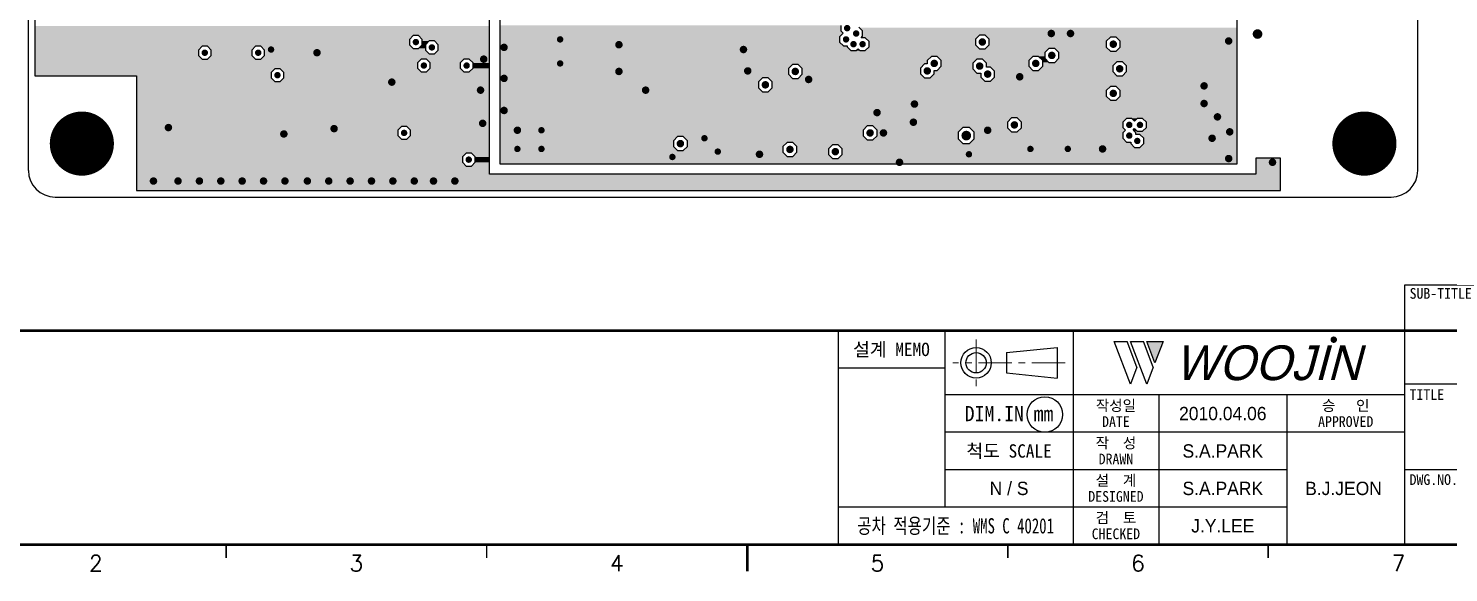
# Model space of a CAD drawing. Extents: x 295 to 953, y 10 to 290.
# Drawn here: x 552.5 to 818.2, y 9.8 to 111.6 of the extents above; entities that cross this region are included whole.
import ezdxf
from ezdxf.enums import TextEntityAlignment as Align

# ---------------------------------------------------------------- set-up
doc = ezdxf.new("R2010")
doc.units = 0
doc.header["$LTSCALE"] = 5
doc.header["$MEASUREMENT"] = 0
doc.linetypes.add('CENTER', pattern=[2, 1.25, -0.25, 0.25, -0.25])
doc.layers.get('0').update_dxf_attribs({"linetype": 'CONTINUOUS', "lineweight": 25})
for name, color, linetype in [('17_GND_GBR', 3, 'CONTINUOUS'), ('SHEET', 3, 'CONTINUOUS'), ('문자', 4, 'CONTINUOUS'), ('테두리', 3, 'CONTINUOUS')]:
    doc.layers.add(name, color=color, linetype=linetype)
doc.layers.add('2', color=2, linetype='CENTER', lineweight=13)
doc.layers.add('6', color=6, linetype='CONTINUOUS', lineweight=13)
doc.styles.add('MARK', font='ARLRDBD.TTF')
doc.styles.get("Standard").update_dxf_attribs({"font": 'simplex.shx'})
doc.styles.add('굴림', font='')
doc.styles.add('굴림체', font='')
doc.styles.get('굴림').set_extended_font_data('Gulim')
doc.styles.get('굴림체').set_extended_font_data('GulimChe')

# ---------------------------------------------------------------- blocks, each defined once
blk = doc.blocks.new('B')
at = {"layer": '문자'}
blk.add_hatch(color=256, dxfattribs=at).paths.add_polyline_path([(13.79, 10), (15.31, 6), (16.84, 10)])
at = {"color": 4, "const_width": 0.6}
blk.add_lwpolyline([(48.46, 10.32, 1), (49.06, 10.32, 1)], format="xyb", close=True, dxfattribs=at)
at = {"layer": '문자'}
for p, q in [((10.73, 2), (7.68, 10)), ((7.68, 10), (10.09, 10)), ((11.94, 5.16), (10.09, 10)), ((10.73, 10), (13.15, 10)), ((13.79, 2), (10.73, 10)), ((14.99, 5.16), (13.15, 10)), ((13.79, 10), (16.84, 10)), ((15.31, 6), (13.79, 10)), ((16.84, 10), (15.31, 6)), ((11.94, 5.16), (10.73, 2)), ((14.99, 5.16), (13.79, 2))]:
    blk.add_line(p, q, dxfattribs=at)
at = {"layer": '문자', "style": 'MARK', "oblique": 15}
blk.add_text('WOOJIN', height=6.5, dxfattribs=at).set_placement((36.4, 6), align=Align.MIDDLE_CENTER)
blk = doc.blocks.new('C')
at = {"layer": '2'}
for p, q in [((252.83, 53.35), (252.83, 44.65)), ((269.53, 49), (248.48, 49))]:
    blk.add_line(p, q, dxfattribs=at)
at = {"layer": 'SHEET'}
for p, q in [((227, 55), (227, 15)), ((247, 55), (247, 22)), ((271, 55), (271, 15)), ((271, 55), (271, 15)), ((333, 55), (333, 15)), ((247, 48), (227, 48)), ((333, 43), (247, 43)), ((287, 43), (287, 15)), ((311, 43), (311, 15)), ((405, 45), (333, 45)), ((333, 36), (247, 36)), ((311, 29), (247, 29)), ((405, 29), (333, 29)), ((311, 22), (227, 22))]:
    blk.add_line(p, q, dxfattribs=at)
at = {"layer": 'SHEET', "color": 4}
for p, q in [((258.53, 50.9), (268.03, 51.85)), ((258.53, 50.9), (258.53, 47.1)), ((268.03, 51.85), (268.03, 46.15)), ((258.53, 47.1), (268.03, 46.15))]:
    blk.add_line(p, q, dxfattribs=at)
at = {"layer": 'SHEET'}
blk.add_lwpolyline([(333, 55), (380.19, 55), (380.19, 63.49), (333, 63.49)], close=True, dxfattribs=at)
at = {"layer": 'SHEET', "color": 4}
for radius in [2.85, 1.9]:
    blk.add_circle((252.83, 49), radius, dxfattribs=at)
at = {"layer": 'SHEET'}
blk.add_circle((265.7, 39.32), 3.32, dxfattribs=at)
at = {"layer": '테두리'}
for points, const_width in [([(15, 285), (15, 15), (405, 15), (405, 285), (15, 285)], 0.5), ([(15, 55), (405, 55)], 0.5), ([(112.5, 12.5), (112.5, 15)], 0.3), ([(161.25, 12.5), (161.25, 15)], 0.3), ([(210, 10), (210, 15)], 0.5), ([(258.75, 12.5), (258.75, 15)], 0.3), ([(307.5, 12.5), (307.5, 15)], 0.3)]:
    blk.add_lwpolyline(points, dxfattribs=dict(at, const_width=const_width))
blk.add_blockref('B', (271, 43))
at = {"layer": '문자', "style": '굴림체'}
for s, height, p in [('SUB-TITLE', 2, (339.77, 61.98)), ('설계 MEMO', 2.5, (237, 51.5)), ('DIM.IN mm', 2.85, (259, 39.5)), ('작성일', 2, (279, 41)), ('승   인', 2, (322, 41)), ('DATE', 2, (279, 38)), ('APPROVED', 2, (322, 38)), ('작  성', 2, (279, 34)), ('척도 SCALE', 2.5, (259, 32.5)), ('DRAWN', 2, (279, 31)), ('설  계', 2, (279, 27)), ('DESIGNED', 2, (279, 24)), ('검  토', 2, (279, 20)), ('CHECKED', 2, (279, 17))]:
    blk.add_text(s, height=height, dxfattribs=at).set_placement(p, align=Align.MIDDLE_CENTER)
for s, p in [('TITLE', (333.95, 42.05)), ('DWG.NO.', (333.95, 26.15))]:
    blk.add_text(s, height=2, dxfattribs=at).set_placement(p)
at = {"layer": '문자', "style": '굴림체', "width": 0.75}
blk.add_text('공차 적용기준 : WMS C 40201', height=2.85, dxfattribs=at).set_placement((249, 18.5), align=Align.MIDDLE_CENTER)
at = {"layer": '문자'}
for s, p in [('2', (88.12, 11.5)), ('3', (136.88, 11.5)), ('4', (185.62, 11.5)), ('5', (234.38, 11.5)), ('6', (283.12, 11.5)), ('7', (331.88, 11.5))]:
    blk.add_text(s, height=3, dxfattribs=at).set_placement(p, align=Align.MIDDLE)

msp = doc.modelspace()

# ---------------------------------------------------------------- linework, layer by layer
for points, const_width in [([(705.38, 111.6, 1), (705.98, 111.6, 1)], 0.6), ([(624.68, 109, 1), (625.28, 109, 1)], 0.6), ([(651.68, 109.5, 1), (652.28, 109.5, 1)], 0.6), ([(662.63, 108.5, 1), (663.33, 108.5, 1)], 0.7), ([(705.18, 109.5, 1), (705.78, 109.5, 1)], 0.6), ([(706.58, 108.6, 1), (707.18, 108.6, 1)], 0.6), ([(707.08, 110.6, 1), (707.68, 110.6, 1)], 0.6), ([(708.28, 108.6, 1), (708.88, 108.6, 1)], 0.6), ([(730.63, 109, 1), (731.33, 109, 1)], 0.7), ([(743.53, 110.6, 1), (744.23, 110.6, 1)], 0.7), ([(747.13, 110.6, 1), (747.83, 110.6, 1)], 0.7), ([(755.13, 108.6, 1), (755.83, 108.6, 1)], 0.7), ([(776.73, 109.2, 1), (777.43, 109.2, 1)], 0.7), ([(782.03, 110.5, 1), (782.93, 110.5, 1)], 0.9), ([(585.18, 107, 1), (585.78, 107, 1)], 0.6), ([(595.18, 107, 1), (595.78, 107, 1)], 0.6), ([(597.58, 107.6, 1), (598.18, 107.6, 1)], 0.6), ([(606.13, 107, 1), (606.83, 107, 1)], 0.7), ([(627.68, 108, 1), (628.28, 108, 1)], 0.6), ([(637.33, 105.8, 1), (638.03, 105.8, 1)], 0.7), ([(641.13, 108, 1), (641.83, 108, 1)], 0.7), ([(685.93, 107.6, 1), (686.63, 107.6, 1)], 0.7), ([(743.63, 106.5, 1), (744.33, 106.5, 1)], 0.7), ([(626.18, 104.6, 1), (626.78, 104.6, 1)], 0.6), ([(634.18, 104.6, 1), (634.78, 104.6, 1)], 0.6), ([(651.68, 105, 1), (652.28, 105, 1)], 0.6), ([(662.63, 103.5, 1), (663.33, 103.5, 1)], 0.7), ([(686.73, 103.6, 1), (687.43, 103.6, 1)], 0.7), ([(695.63, 103.5, 1), (696.33, 103.5, 1)], 0.7), ([(720.33, 103.6, 1), (721.03, 103.6, 1)], 0.7), ([(721.63, 105, 1), (722.33, 105, 1)], 0.7), ([(730.13, 104.5, 1), (730.83, 104.5, 1)], 0.7), ([(731.63, 103, 1), (732.33, 103, 1)], 0.7), ([(740.63, 105, 1), (741.33, 105, 1)], 0.7), ([(756.33, 104, 1), (757.03, 104, 1)], 0.7), ([(598.78, 102.8, 1), (599.38, 102.8, 1)], 0.6), ([(620.13, 101.5, 1), (620.83, 101.5, 1)], 0.7), ([(641.13, 102.2, 1), (641.83, 102.2, 1)], 0.7), ([(690.03, 101, 1), (690.73, 101, 1)], 0.7), ([(698.13, 102, 1), (698.83, 102, 1)], 0.7), ([(737.63, 102.5, 1), (738.33, 102.5, 1)], 0.7), ([(772.13, 100.8, 1), (772.83, 100.8, 1)], 0.7), ([(636.73, 100, 1), (637.43, 100, 1)], 0.7), ([(667.63, 100, 1), (668.33, 100, 1)], 0.7), ([(755.13, 99.4, 1), (755.83, 99.4, 1)], 0.7), ([(559.48, 90, 1), (565.48, 90, 1)], 6), ([(641.13, 96.2, 1), (641.83, 96.2, 1)], 0.7), ([(710.93, 95.8, 1), (711.63, 95.8, 1)], 0.7), ([(717.93, 97.4, 1), (718.63, 97.4, 1)], 0.7), ([(772.13, 97.5, 1), (772.83, 97.5, 1)], 0.7), ([(774.63, 95, 1), (775.33, 95, 1)], 0.7), ([(799.48, 90, 1), (805.48, 90, 1)], 6), ([(578.33, 93, 1), (579.03, 93, 1)], 0.7), ([(609.33, 92.8, 1), (610.03, 92.8, 1)], 0.7), ([(637.13, 93.8, 1), (637.83, 93.8, 1)], 0.7), ([(643.63, 92.5, 1), (644.33, 92.5, 1)], 0.7), ([(648.18, 92.5, 1), (648.78, 92.5, 1)], 0.6), ([(717.73, 94, 1), (718.43, 94, 1)], 0.7), ([(731.63, 92.5, 1), (732.33, 92.5, 1)], 0.7), ([(736.63, 93.5, 1), (737.33, 93.5, 1)], 0.7), ([(758.18, 93.5, 1), (758.78, 93.5, 1)], 0.6), ([(760.18, 93.5, 1), (760.78, 93.5, 1)], 0.6), ([(599.93, 91.8, 1), (600.63, 91.8, 1)], 0.7), ([(622.48, 92, 1), (623.08, 92, 1)], 0.6), ([(674.13, 90, 1), (674.83, 90, 1)], 0.7), ([(678.68, 91, 1), (679.28, 91, 1)], 0.6), ([(709.63, 92, 1), (710.33, 92, 1)], 0.7), ([(712.13, 92, 1), (712.83, 92, 1)], 0.7), ([(727.53, 91.5, 1), (728.43, 91.5, 1)], 0.9), ([(758.18, 91.5, 1), (758.78, 91.5, 1)], 0.6), ([(759.68, 90.5, 1), (760.28, 90.5, 1)], 0.6), ([(773.63, 91, 1), (774.33, 91, 1)], 0.7), ([(776.93, 92.2, 1), (777.63, 92.2, 1)], 0.7), ([(643.68, 89, 1), (644.28, 89, 1)], 0.6), ([(648.18, 89, 1), (648.78, 89, 1)], 0.6), ([(672.68, 87.5, 1), (673.28, 87.5, 1)], 0.6), ([(681.18, 88.5, 1), (681.78, 88.5, 1)], 0.6), ([(688.93, 88, 1), (689.63, 88, 1)], 0.7), ([(694.63, 88.91, 1), (695.33, 88.91, 1)], 0.7), ([(703.13, 88.5, 1), (703.83, 88.5, 1)], 0.7), ([(728.18, 88, 1), (728.78, 88, 1)], 0.6), ([(739.68, 89, 1), (740.28, 89, 1)], 0.6), ([(746.68, 89, 1), (747.28, 89, 1)], 0.6), ([(753.13, 89, 1), (753.83, 89, 1)], 0.7), ([(776.73, 87.2, 1), (777.43, 87.2, 1)], 0.7), ([(634.58, 87, 1), (635.18, 87, 1)], 0.6), ([(715.13, 86.5, 1), (715.83, 86.5, 1)], 0.7), ([(784.93, 86.5, 1), (785.63, 86.5, 1)], 0.7), ([(575.53, 83, 1), (576.23, 83, 1)], 0.7), ([(580.13, 83, 1), (580.83, 83, 1)], 0.7), ([(584.13, 83, 1), (584.83, 83, 1)], 0.7), ([(588.13, 83, 1), (588.83, 83, 1)], 0.7), ([(592.13, 83, 1), (592.83, 83, 1)], 0.7), ([(596.13, 83, 1), (596.83, 83, 1)], 0.7), ([(600.13, 83, 1), (600.83, 83, 1)], 0.7), ([(604.33, 83, 1), (605.03, 83, 1)], 0.7), ([(608.33, 83, 1), (609.03, 83, 1)], 0.7), ([(612.33, 83, 1), (613.03, 83, 1)], 0.7), ([(616.33, 83, 1), (617.03, 83, 1)], 0.7), ([(620.33, 83, 1), (621.03, 83, 1)], 0.7), ([(624.33, 83, 1), (625.03, 83, 1)], 0.7), ([(627.93, 83, 1), (628.63, 83, 1)], 0.7), ([(631.93, 83, 1), (632.63, 83, 1)], 0.7)]:
    msp.add_lwpolyline(points, format="xyb", close=True, dxfattribs=dict(const_width=const_width))
at = {"layer": '17_GND_GBR', "color": 7}
for p, q in [((552.48, 85), (552.48, 255)), ((812.48, 85), (812.48, 255)), ((553.68, 239.8), (553.68, 102.7)), ((778.68, 86.2), (778.68, 137.8)), ((638.78, 84.3), (638.78, 125.7)), ((640.68, 126.8), (640.68, 86.2)), ((704.48, 112.1), (704.48, 111.1)), ((708.58, 111.1), (707.88, 111.8)), ((624.48, 110.2), (623.78, 109.5)), ((623.78, 109.5), (623.78, 108.5)), ((625.48, 110.2), (624.48, 110.2)), ((626.18, 109.5), (625.48, 110.2)), ((626.18, 108.5), (626.18, 109.5)), ((627.48, 109.2), (626.78, 108.5)), ((628.48, 109.2), (627.48, 109.2)), ((629.18, 108.5), (628.48, 109.2)), ((704.93, 110.65), (704.28, 110)), ((704.28, 110), (704.28, 109)), ((704.28, 109), (704.98, 108.3)), ((704.48, 111.1), (704.93, 110.65)), ((708.28, 109.8), (708.58, 110.1)), ((709.08, 109.8), (708.28, 109.8)), ((708.58, 110.1), (708.58, 111.1)), ((709.78, 109.1), (709.08, 109.8)), ((709.78, 108.1), (709.78, 109.1)), ((730.44, 110.3), (729.68, 109.54)), ((729.68, 109.54), (729.68, 108.46)), ((731.52, 110.3), (730.44, 110.3)), ((732.28, 109.54), (731.52, 110.3)), ((732.28, 108.46), (732.28, 109.54)), ((754.94, 109.9), (754.18, 109.14)), ((754.18, 109.14), (754.18, 108.06)), ((756.02, 109.9), (754.94, 109.9)), ((756.78, 109.14), (756.02, 109.9)), ((756.78, 108.06), (756.78, 109.14)), ((584.98, 108.2), (584.28, 107.5)), ((584.28, 107.5), (584.28, 106.5)), ((584.28, 106.5), (584.98, 105.8)), ((585.98, 108.2), (584.98, 108.2)), ((586.68, 107.5), (585.98, 108.2)), ((585.98, 105.8), (586.68, 106.5)), ((586.68, 106.5), (586.68, 107.5)), ((594.98, 108.2), (594.28, 107.5)), ((594.28, 107.5), (594.28, 106.5)), ((594.28, 106.5), (594.98, 105.8)), ((595.98, 108.2), (594.98, 108.2)), ((596.68, 107.5), (595.98, 108.2)), ((595.98, 105.8), (596.68, 106.5)), ((596.68, 106.5), (596.68, 107.5)), ((623.78, 108.5), (624.48, 107.8)), ((624.48, 107.8), (625.48, 107.8)), ((625.48, 107.8), (626.18, 108.5)), ((626.78, 108.5), (626.78, 107.5)), ((626.78, 107.5), (627.48, 106.8)), ((627.48, 106.8), (628.48, 106.8)), ((628.48, 106.8), (629.18, 107.5)), ((629.18, 107.5), (629.18, 108.5)), ((704.98, 108.3), (705.68, 108.3)), ((705.68, 108.3), (705.68, 108.1)), ((705.68, 108.1), (706.38, 107.4)), ((706.38, 107.4), (707.38, 107.4)), ((707.38, 107.4), (707.73, 107.75)), ((707.73, 107.75), (708.08, 107.4)), ((708.08, 107.4), (709.08, 107.4)), ((709.08, 107.4), (709.78, 108.1)), ((729.68, 108.46), (730.44, 107.7)), ((730.44, 107.7), (731.52, 107.7)), ((731.52, 107.7), (732.28, 108.46)), ((743.44, 107.8), (742.68, 107.04)), ((742.68, 107.04), (742.68, 105.96)), ((744.52, 107.8), (743.44, 107.8)), ((745.28, 107.04), (744.52, 107.8)), ((745.28, 105.96), (745.28, 107.04)), ((754.18, 108.06), (754.94, 107.3)), ((754.94, 107.3), (756.02, 107.3)), ((756.02, 107.3), (756.78, 108.06)), ((584.98, 105.8), (585.98, 105.8)), ((594.98, 105.8), (595.98, 105.8)), ((598.58, 104), (597.88, 103.3)), ((599.58, 104), (598.58, 104)), ((600.28, 103.3), (599.58, 104)), ((625.98, 105.8), (625.28, 105.1)), ((625.28, 105.1), (625.28, 104.1)), ((625.28, 104.1), (625.98, 103.4)), ((626.98, 105.8), (625.98, 105.8)), ((627.68, 105.1), (626.98, 105.8)), ((626.98, 103.4), (627.68, 104.1)), ((627.68, 104.1), (627.68, 105.1)), ((633.98, 105.8), (633.28, 105.1)), ((633.28, 105.1), (633.28, 104.1)), ((633.28, 104.1), (633.98, 103.4)), ((634.98, 105.8), (633.98, 105.8)), ((635.68, 105.1), (634.98, 105.8)), ((634.98, 103.4), (635.68, 104.1)), ((635.68, 104.1), (635.68, 105.1)), ((695.44, 104.8), (694.68, 104.04)), ((694.68, 104.04), (694.68, 102.96)), ((696.52, 104.8), (695.44, 104.8)), ((697.28, 104.04), (696.52, 104.8)), ((697.28, 102.96), (697.28, 104.04)), ((720.14, 104.9), (719.38, 104.14)), ((719.38, 104.14), (719.38, 103.06)), ((720.68, 104.9), (720.14, 104.9)), ((721.44, 106.3), (720.68, 105.54)), ((720.68, 105.54), (720.68, 104.9)), ((722.52, 106.3), (721.44, 106.3)), ((721.98, 103.7), (722.52, 103.7)), ((721.98, 103.06), (721.98, 103.7)), ((723.28, 105.54), (722.52, 106.3)), ((722.52, 103.7), (723.28, 104.46)), ((723.28, 104.46), (723.28, 105.54)), ((729.94, 105.8), (729.18, 105.04)), ((729.18, 105.04), (729.18, 103.96)), ((729.18, 103.96), (729.94, 103.2)), ((731.02, 105.8), (729.94, 105.8)), ((731.78, 105.04), (731.02, 105.8)), ((731.78, 104.3), (731.78, 105.04)), ((732.52, 104.3), (731.78, 104.3)), ((733.28, 103.54), (732.52, 104.3)), ((740.44, 106.3), (739.68, 105.54)), ((739.68, 105.54), (739.68, 104.46)), ((739.68, 104.46), (740.44, 103.7)), ((741.52, 106.3), (740.44, 106.3)), ((740.44, 103.7), (741.52, 103.7)), ((742.28, 105.54), (741.52, 106.3)), ((741.52, 103.7), (742.28, 104.46)), ((742.28, 104.46), (742.28, 105.54)), ((742.68, 105.96), (743.44, 105.2)), ((743.44, 105.2), (744.52, 105.2)), ((744.52, 105.2), (745.28, 105.96)), ((756.14, 105.3), (755.38, 104.54)), ((755.38, 104.54), (755.38, 103.46)), ((757.22, 105.3), (756.14, 105.3)), ((757.98, 104.54), (757.22, 105.3)), ((757.98, 103.46), (757.98, 104.54)), ((553.68, 102.7), (572.68, 102.7)), ((572.68, 102.7), (572.68, 81.2)), ((597.88, 103.3), (597.88, 102.3)), ((597.88, 102.3), (598.58, 101.6)), ((598.58, 101.6), (599.58, 101.6)), ((599.58, 101.6), (600.28, 102.3)), ((600.28, 102.3), (600.28, 103.3)), ((625.98, 103.4), (626.98, 103.4)), ((633.98, 103.4), (634.98, 103.4)), ((689.84, 102.3), (689.08, 101.54)), ((689.08, 101.54), (689.08, 100.46)), ((690.92, 102.3), (689.84, 102.3)), ((691.68, 101.54), (690.92, 102.3)), ((691.68, 100.46), (691.68, 101.54)), ((694.68, 102.96), (695.44, 102.2)), ((695.44, 102.2), (696.52, 102.2)), ((696.52, 102.2), (697.28, 102.96)), ((719.38, 103.06), (720.14, 102.3)), ((720.14, 102.3), (721.22, 102.3)), ((721.22, 102.3), (721.98, 103.06)), ((729.94, 103.2), (730.68, 103.2)), ((730.68, 103.2), (730.68, 102.46)), ((730.68, 102.46), (731.44, 101.7)), ((731.44, 101.7), (732.52, 101.7)), ((732.52, 101.7), (733.28, 102.46)), ((733.28, 102.46), (733.28, 103.54)), ((755.38, 103.46), (756.14, 102.7)), ((756.14, 102.7), (757.22, 102.7)), ((757.22, 102.7), (757.98, 103.46)), ((689.08, 100.46), (689.84, 99.7)), ((689.84, 99.7), (690.92, 99.7)), ((690.92, 99.7), (691.68, 100.46)), ((754.94, 100.7), (754.18, 99.94)), ((754.18, 99.94), (754.18, 98.86)), ((754.18, 98.86), (754.94, 98.1)), ((756.02, 100.7), (754.94, 100.7)), ((756.78, 99.94), (756.02, 100.7)), ((756.02, 98.1), (756.78, 98.86)), ((756.78, 98.86), (756.78, 99.94)), ((754.94, 98.1), (756.02, 98.1)), ((622.28, 93.2), (621.58, 92.5)), ((623.28, 93.2), (622.28, 93.2)), ((623.98, 92.5), (623.28, 93.2)), ((709.44, 93.3), (708.68, 92.54)), ((710.52, 93.3), (709.44, 93.3)), ((711.28, 92.54), (710.52, 93.3)), ((736.44, 94.8), (735.68, 94.04)), ((735.68, 94.04), (735.68, 92.96)), ((737.52, 94.8), (736.44, 94.8)), ((738.28, 94.04), (737.52, 94.8)), ((738.28, 92.96), (738.28, 94.04)), ((757.98, 94.7), (757.28, 94)), ((757.28, 94), (757.28, 93)), ((758.98, 94.7), (757.98, 94.7)), ((759.48, 94.2), (758.98, 94.7)), ((759.98, 94.7), (759.48, 94.2)), ((760.98, 94.7), (759.98, 94.7)), ((761.68, 94), (760.98, 94.7)), ((761.68, 93), (761.68, 94)), ((621.58, 92.5), (621.58, 91.5)), ((621.58, 91.5), (622.28, 90.8)), ((622.28, 90.8), (623.28, 90.8)), ((623.28, 90.8), (623.98, 91.5)), ((623.98, 91.5), (623.98, 92.5)), ((673.94, 91.3), (673.18, 90.54)), ((673.18, 90.54), (673.18, 89.46)), ((675.02, 91.3), (673.94, 91.3)), ((675.78, 90.54), (675.02, 91.3)), ((675.78, 89.46), (675.78, 90.54)), ((708.68, 92.54), (708.68, 91.46)), ((708.68, 91.46), (709.44, 90.7)), ((709.44, 90.7), (710.52, 90.7)), ((710.52, 90.7), (711.28, 91.46)), ((711.28, 91.46), (711.28, 92.54)), ((727.36, 93), (726.48, 92.12)), ((726.48, 92.12), (726.48, 90.88)), ((726.48, 90.88), (727.36, 90)), ((728.6, 93), (727.36, 93)), ((729.48, 92.12), (728.6, 93)), ((728.6, 90), (729.48, 90.88)), ((729.48, 90.88), (729.48, 92.12)), ((735.68, 92.96), (736.44, 92.2)), ((736.44, 92.2), (737.52, 92.2)), ((737.52, 92.2), (738.28, 92.96)), ((757.28, 93), (757.78, 92.5)), ((757.78, 92.5), (757.28, 92)), ((757.28, 92), (757.28, 91)), ((757.28, 91), (757.98, 90.3)), ((759.18, 92.5), (759.48, 92.8)), ((759.68, 92), (759.18, 92.5)), ((759.48, 92.8), (759.98, 92.3)), ((759.68, 91.7), (759.68, 92)), ((760.48, 91.7), (759.68, 91.7)), ((759.98, 92.3), (760.98, 92.3)), ((761.18, 91), (760.48, 91.7)), ((760.98, 92.3), (761.68, 93)), ((761.18, 90), (761.18, 91)), ((556.98, 90), (562.48, 90)), ((562.48, 90), (562.48, 85)), ((634.38, 88.2), (633.68, 87.5)), ((635.38, 88.2), (634.38, 88.2)), ((636.08, 87.5), (635.38, 88.2)), ((673.18, 89.46), (673.94, 88.7)), ((673.94, 88.7), (675.02, 88.7)), ((675.02, 88.7), (675.78, 89.46)), ((694.44, 90.21), (693.68, 89.45)), ((693.68, 89.45), (693.68, 88.37)), ((693.68, 88.37), (694.44, 87.61)), ((695.52, 90.21), (694.44, 90.21)), ((696.28, 89.45), (695.52, 90.21)), ((695.52, 87.61), (696.28, 88.37)), ((696.28, 88.37), (696.28, 89.45)), ((702.94, 89.8), (702.18, 89.04)), ((702.18, 89.04), (702.18, 87.96)), ((702.18, 87.96), (702.94, 87.2)), ((704.02, 89.8), (702.94, 89.8)), ((704.78, 89.04), (704.02, 89.8)), ((704.02, 87.2), (704.78, 87.96)), ((704.78, 87.96), (704.78, 89.04)), ((727.36, 90), (728.6, 90)), ((757.98, 90.3), (758.78, 90.3)), ((758.78, 90.3), (758.78, 90)), ((758.78, 90), (759.48, 89.3)), ((759.48, 89.3), (760.48, 89.3)), ((760.48, 89.3), (761.18, 90)), ((802.48, 85), (802.48, 90)), ((633.68, 87.5), (633.68, 86.5)), ((633.68, 86.5), (634.38, 85.8)), ((634.38, 85.8), (635.38, 85.8)), ((635.38, 85.8), (636.08, 86.5)), ((636.08, 86.5), (636.08, 87.5)), ((640.68, 86.2), (778.68, 86.2)), ((694.44, 87.61), (695.52, 87.61)), ((702.94, 87.2), (704.02, 87.2)), ((782.18, 87.3), (782.18, 84.3)), ((786.78, 87.3), (782.18, 87.3)), ((786.78, 81.2), (786.78, 87.3)), ((782.18, 84.3), (638.78, 84.3)), ((557.48, 80), (807.48, 80)), ((572.68, 81.2), (786.78, 81.2))]:
    msp.add_line(p, q, dxfattribs=at)
for centre, start, end in [((557.48, 85), 180, 270), ((807.48, 85), 270, 0)]:
    msp.add_arc(centre, 5, start, end, dxfattribs=at)
for points in [[(553.68, 110.2), (553.68, 112), (638.78, 110.2), (638.78, 112)], [(640.68, 111.1), (640.68, 112.1), (704.48, 111.1), (704.48, 112.1)], [(708.58, 111.1), (707.98, 111.7), (778.68, 111.1), (778.68, 111.7)], [(553.68, 109.5), (553.68, 110.2), (623.78, 109.5), (624.48, 110.2)], [(553.68, 110.2), (553.68, 110.2), (624.48, 110.2), (625.48, 110.2)], [(553.68, 108.5), (553.68, 109.5), (623.78, 108.5), (623.78, 109.5)], [(626.18, 109.5), (625.48, 110.2), (638.78, 109.5), (638.78, 110.2)], [(626.18, 109.2), (626.18, 109.5), (638.78, 109.2), (638.78, 109.5)], [(626.18, 108.5), (626.18, 109.2), (626.78, 108.5), (627.48, 109.2)], [(626.18, 109.2), (626.18, 109.2), (627.48, 109.2), (628.48, 109.2)], [(629.18, 108.5), (628.48, 109.2), (638.78, 108.5), (638.78, 109.2)], [(640.68, 110.65), (640.68, 111.1), (704.93, 110.65), (704.48, 111.1)], [(640.68, 110), (640.68, 110.65), (704.28, 110), (704.93, 110.65)], [(640.68, 109), (640.68, 110), (704.28, 109), (704.28, 110)], [(640.68, 108.3), (640.68, 109), (704.98, 108.3), (704.28, 109)], [(708.28, 109.8), (708.58, 110.1), (729.94, 109.8), (730.24, 110.1)], [(708.58, 110.3), (708.58, 111.1), (778.68, 110.3), (778.68, 111.1)], [(708.58, 110.1), (708.58, 110.3), (730.24, 110.1), (730.44, 110.3)], [(708.58, 110.3), (708.58, 110.3), (730.44, 110.3), (731.52, 110.3)], [(709.34, 109.54), (709.08, 109.8), (729.68, 109.54), (729.94, 109.8)], [(709.78, 109.1), (709.34, 109.54), (729.68, 109.1), (729.68, 109.54)], [(709.78, 108.46), (709.78, 109.1), (729.68, 108.46), (729.68, 109.1)], [(731.92, 109.9), (731.52, 110.3), (778.68, 109.9), (778.68, 110.3)], [(732.28, 109.54), (731.92, 109.9), (754.58, 109.54), (754.94, 109.9)], [(731.92, 109.9), (731.92, 109.9), (754.94, 109.9), (756.02, 109.9)], [(732.28, 109.14), (732.28, 109.54), (754.18, 109.14), (754.58, 109.54)], [(732.28, 108.46), (732.28, 109.14), (754.18, 108.46), (754.18, 109.14)], [(756.78, 109.14), (756.02, 109.9), (778.68, 109.14), (778.68, 109.9)], [(756.78, 108.06), (756.78, 109.14), (778.68, 108.06), (778.68, 109.14)], [(553.68, 108.2), (553.68, 108.5), (624.08, 108.2), (623.78, 108.5)], [(553.68, 107.5), (553.68, 108.2), (584.28, 107.5), (584.98, 108.2)], [(553.68, 108.2), (553.68, 108.2), (584.98, 108.2), (585.98, 108.2)], [(553.68, 106.5), (553.68, 107.5), (584.28, 106.5), (584.28, 107.5)], [(553.68, 105.8), (553.68, 106.5), (584.98, 105.8), (584.28, 106.5)], [(586.68, 107.5), (585.98, 108.2), (594.28, 107.5), (594.98, 108.2)], [(585.98, 108.2), (585.98, 108.2), (594.98, 108.2), (595.98, 108.2)], [(585.98, 105.8), (586.68, 106.5), (594.98, 105.8), (594.28, 106.5)], [(586.68, 106.5), (586.68, 107.5), (594.28, 106.5), (594.28, 107.5)], [(596.38, 107.8), (595.98, 108.2), (624.48, 107.8), (624.08, 108.2)], [(595.98, 105.8), (596.68, 106.5), (638.78, 105.8), (638.78, 106.5)], [(596.67, 107.5), (596.38, 107.8), (626.78, 107.5), (626.78, 107.8)], [(596.68, 107.31), (596.68, 107.5), (626.98, 107.31), (626.78, 107.5)], [(596.68, 106.8), (596.68, 107.31), (627.48, 106.8), (626.98, 107.31)], [(596.68, 106.5), (596.68, 106.8), (638.78, 106.5), (638.78, 106.8)], [(625.48, 107.8), (626.17, 108.5), (626.78, 107.8), (626.78, 108.5)], [(628.48, 106.8), (629.18, 107.5), (638.78, 106.8), (638.78, 107.5)], [(629.18, 107.5), (629.18, 108.5), (638.78, 107.5), (638.78, 108.5)], [(640.68, 108.1), (640.68, 108.3), (705.68, 108.1), (705.68, 108.3)], [(640.68, 108.3), (640.68, 108.3), (705.68, 108.3), (704.98, 108.3)], [(640.68, 107.4), (640.68, 108.1), (706.38, 107.4), (705.68, 108.1)], [(640.68, 107.04), (640.68, 107.4), (742.68, 107.04), (743.04, 107.4)], [(640.68, 106.3), (640.68, 107.04), (742.68, 106.3), (742.68, 107.04)], [(707.38, 107.4), (707.73, 107.75), (708.08, 107.4), (707.73, 107.75)], [(709.08, 107.4), (709.38, 107.7), (743.04, 107.4), (743.34, 107.7)], [(709.38, 107.7), (709.78, 108.1), (730.44, 107.7), (730.04, 108.1)], [(709.38, 107.7), (709.38, 107.7), (731.02, 107.7), (730.44, 107.7)], [(709.78, 108.1), (709.78, 108.46), (730.04, 108.1), (729.68, 108.46)], [(731.52, 107.7), (731.62, 107.8), (743.34, 107.7), (743.44, 107.8)], [(731.62, 107.8), (731.88, 108.06), (754.44, 107.8), (754.18, 108.06)], [(731.62, 107.8), (731.62, 107.8), (743.44, 107.8), (744.52, 107.8)], [(731.88, 108.06), (732.28, 108.46), (754.18, 108.06), (754.18, 108.46)], [(745.02, 107.3), (744.52, 107.8), (754.94, 107.3), (754.44, 107.8)], [(745.28, 107.04), (745.02, 107.3), (778.68, 107.04), (778.68, 107.3)], [(745.28, 105.96), (745.28, 107.04), (778.68, 105.96), (778.68, 107.04)], [(756.02, 107.3), (756.78, 108.06), (778.68, 107.3), (778.68, 108.06)], [(553.68, 105.1), (553.68, 105.8), (625.28, 105.1), (625.98, 105.8)], [(553.68, 105.8), (553.68, 105.8), (625.98, 105.8), (626.98, 105.8)], [(553.68, 104.1), (553.68, 105.1), (625.28, 104.1), (625.28, 105.1)], [(553.68, 104), (553.68, 104.1), (625.38, 104), (625.28, 104.1)], [(553.68, 103.3), (553.68, 104), (597.88, 103.3), (598.58, 104)], [(553.68, 104), (553.68, 104), (598.58, 104), (599.58, 104)], [(600.18, 103.4), (599.58, 104), (625.98, 103.4), (625.38, 104)], [(627.68, 105.1), (626.98, 105.8), (633.28, 105.1), (633.98, 105.8)], [(626.98, 105.8), (626.98, 105.8), (633.98, 105.8), (634.98, 105.8)], [(626.98, 103.4), (627.68, 104.1), (633.98, 103.4), (633.28, 104.1)], [(627.68, 104.1), (627.68, 105.1), (633.28, 104.1), (633.28, 105.1)], [(635.68, 105.1), (634.98, 105.8), (638.78, 105.1), (638.78, 105.8)], [(634.98, 103.4), (635.38, 103.8), (638.78, 103.4), (638.78, 103.8)], [(635.38, 103.8), (635.68, 104.1), (638.78, 103.8), (638.78, 104.1)], [(635.68, 104.1), (635.68, 105.1), (638.78, 104.1), (638.78, 105.1)], [(640.68, 105.54), (640.68, 106.3), (720.68, 105.54), (721.44, 106.3)], [(640.68, 106.3), (640.68, 106.3), (721.44, 106.3), (722.52, 106.3)], [(640.68, 104.9), (640.68, 105.54), (720.68, 104.9), (720.68, 105.54)], [(640.68, 104.8), (640.68, 104.9), (720.04, 104.8), (720.14, 104.9)], [(640.68, 104.9), (640.68, 104.9), (720.14, 104.9), (720.68, 104.9)], [(640.68, 104.04), (640.68, 104.8), (694.68, 104.04), (695.44, 104.8)], [(640.68, 104.8), (640.68, 104.8), (695.44, 104.8), (696.52, 104.8)], [(640.68, 102.96), (640.68, 104.04), (694.68, 102.96), (694.68, 104.04)], [(697.18, 104.14), (696.52, 104.8), (719.38, 104.14), (720.04, 104.8)], [(697.28, 104.04), (697.18, 104.14), (719.38, 104.04), (719.38, 104.14)], [(697.28, 103.06), (697.28, 104.04), (719.38, 103.06), (719.38, 104.04)], [(721.98, 103.2), (721.98, 103.7), (729.94, 103.2), (729.44, 103.7)], [(723.02, 105.8), (722.52, 106.3), (739.94, 105.8), (740.44, 106.3)], [(722.52, 106.3), (722.52, 106.3), (740.44, 106.3), (741.52, 106.3)], [(722.52, 103.7), (722.78, 103.96), (729.44, 103.7), (729.18, 103.96)], [(722.78, 103.96), (723.28, 104.46), (729.18, 103.96), (729.18, 104.46)], [(723.28, 105.54), (723.02, 105.8), (729.68, 105.54), (729.94, 105.8)], [(723.02, 105.8), (723.02, 105.8), (729.94, 105.8), (731.02, 105.8)], [(723.28, 105.04), (723.28, 105.54), (729.18, 105.04), (729.68, 105.54)], [(723.28, 104.46), (723.28, 105.04), (729.18, 104.46), (729.18, 105.04)], [(731.28, 105.54), (731.02, 105.8), (739.68, 105.54), (739.94, 105.8)], [(731.78, 105.04), (731.28, 105.54), (739.68, 105.04), (739.68, 105.54)], [(731.78, 104.46), (731.78, 105.04), (739.68, 104.46), (739.68, 105.04)], [(731.78, 104.3), (731.78, 104.46), (739.84, 104.3), (739.68, 104.46)], [(733.12, 103.7), (732.52, 104.3), (740.44, 103.7), (739.84, 104.3)], [(733.28, 103.54), (733.12, 103.7), (755.38, 103.54), (755.38, 103.7)], [(741.85, 105.96), (741.52, 106.3), (742.68, 105.96), (742.68, 106.3)], [(741.52, 103.7), (742.28, 104.46), (755.38, 103.7), (755.38, 104.46)], [(742.28, 105.54), (741.85, 105.96), (743.1, 105.54), (742.68, 105.96)], [(742.28, 105.2), (742.28, 105.54), (743.44, 105.2), (743.1, 105.54)], [(742.28, 104.54), (742.28, 105.2), (755.38, 104.54), (756.04, 105.2)], [(742.28, 104.46), (742.28, 104.54), (755.38, 104.46), (755.38, 104.54)], [(744.52, 105.2), (744.62, 105.3), (756.04, 105.2), (756.14, 105.3)], [(744.62, 105.3), (745.28, 105.96), (778.68, 105.3), (778.68, 105.96)], [(744.62, 105.3), (744.62, 105.3), (756.14, 105.3), (757.22, 105.3)], [(757.98, 104.54), (757.22, 105.3), (778.68, 104.54), (778.68, 105.3)], [(757.98, 103.46), (757.98, 104.54), (778.68, 103.46), (778.68, 104.54)], [(553.68, 102.7), (553.68, 103.3), (597.88, 102.7), (597.88, 103.3)], [(572.68, 102.3), (572.68, 102.7), (597.88, 102.3), (597.88, 102.7)], [(572.68, 101.6), (572.68, 102.3), (598.58, 101.6), (597.88, 102.3)], [(572.68, 93.2), (572.68, 101.6), (638.78, 93.2), (638.78, 101.6)], [(599.58, 101.6), (600.28, 102.3), (638.78, 101.6), (638.78, 102.3)], [(600.28, 103.3), (600.18, 103.4), (638.78, 103.3), (638.78, 103.4)], [(600.28, 102.3), (600.28, 103.3), (638.78, 102.3), (638.78, 103.3)], [(640.68, 102.3), (640.68, 102.96), (695.34, 102.3), (694.68, 102.96)], [(640.68, 101.54), (640.68, 102.3), (689.08, 101.54), (689.84, 102.3)], [(640.68, 102.3), (640.68, 102.3), (689.84, 102.3), (690.92, 102.3)], [(640.68, 100.46), (640.68, 101.54), (689.08, 100.46), (689.08, 101.54)], [(691.02, 102.2), (690.92, 102.3), (695.44, 102.2), (695.34, 102.3)], [(691.52, 101.7), (691.02, 102.2), (731.44, 101.7), (730.94, 102.2)], [(691.02, 102.2), (691.02, 102.2), (695.52, 102.2), (695.44, 102.2)], [(691.68, 101.54), (691.52, 101.7), (778.68, 101.54), (778.68, 101.7)], [(691.68, 100.7), (691.68, 101.54), (778.68, 100.7), (778.68, 101.54)], [(696.52, 102.2), (696.62, 102.3), (730.94, 102.2), (730.84, 102.3)], [(696.62, 102.3), (697.28, 102.96), (720.14, 102.3), (719.48, 102.96)], [(697.28, 102.96), (697.28, 103.06), (719.48, 102.96), (719.38, 103.06)], [(721.22, 102.3), (721.38, 102.46), (730.84, 102.3), (730.68, 102.46)], [(721.38, 102.46), (721.98, 103.06), (730.68, 102.46), (730.68, 103.06)], [(721.98, 103.06), (721.98, 103.2), (730.68, 103.06), (730.68, 103.2)], [(721.98, 103.2), (721.98, 103.2), (730.68, 103.2), (729.94, 103.2)], [(732.52, 101.7), (733.28, 102.46), (778.68, 101.7), (778.68, 102.46)], [(733.28, 103.46), (733.28, 103.54), (755.38, 103.46), (755.38, 103.54)], [(733.28, 102.82), (733.28, 103.46), (756.02, 102.82), (755.38, 103.46)], [(733.28, 102.7), (733.28, 102.82), (756.14, 102.7), (756.02, 102.82)], [(733.28, 102.46), (733.28, 102.7), (778.68, 102.46), (778.68, 102.7)], [(757.22, 102.7), (757.98, 103.46), (778.68, 102.7), (778.68, 103.46)], [(640.68, 99.7), (640.68, 100.46), (689.84, 99.7), (689.08, 100.46)], [(640.68, 98.86), (640.68, 99.7), (754.18, 98.86), (754.18, 99.7)], [(640.68, 98.1), (640.68, 98.86), (754.94, 98.1), (754.18, 98.86)], [(690.92, 99.7), (691.15, 99.94), (754.18, 99.7), (754.18, 99.94)], [(691.15, 99.94), (691.68, 100.46), (754.18, 99.94), (754.7, 100.46)], [(691.68, 100.46), (691.68, 100.7), (754.7, 100.46), (754.94, 100.7)], [(691.68, 100.7), (691.68, 100.7), (754.94, 100.7), (756.02, 100.7)], [(756.78, 99.94), (756.02, 100.7), (778.68, 99.94), (778.68, 100.7)], [(756.02, 98.1), (756.78, 98.86), (778.68, 98.1), (778.68, 98.86)], [(756.78, 98.86), (756.78, 99.94), (778.68, 98.86), (778.68, 99.94)], [(640.68, 94.8), (640.68, 98.1), (778.68, 94.8), (778.68, 98.1)], [(572.68, 92.5), (572.68, 93.2), (621.58, 92.5), (622.28, 93.2)], [(572.68, 93.2), (572.68, 93.2), (622.28, 93.2), (623.28, 93.2)], [(623.98, 92.5), (623.28, 93.2), (638.78, 92.5), (638.78, 93.2)], [(640.68, 94.04), (640.68, 94.8), (735.68, 94.04), (736.44, 94.8)], [(640.68, 94.8), (640.68, 94.8), (736.44, 94.8), (737.52, 94.8)], [(640.68, 93.3), (640.68, 94.04), (735.68, 93.3), (735.68, 94.04)], [(640.68, 92.54), (640.68, 93.3), (708.68, 92.54), (709.44, 93.3)], [(640.68, 93.3), (640.68, 93.3), (709.44, 93.3), (710.52, 93.3)], [(710.82, 93), (710.52, 93.3), (735.68, 93), (735.68, 93.3)], [(737.62, 94.7), (737.52, 94.8), (778.68, 94.7), (778.68, 94.8)], [(738.28, 94.04), (737.62, 94.7), (757.32, 94.04), (757.98, 94.7)], [(737.62, 94.7), (737.62, 94.7), (757.98, 94.7), (758.98, 94.7)], [(738.28, 94), (738.28, 94.04), (757.28, 94), (757.32, 94.04)], [(738.28, 93), (738.28, 94), (757.28, 93), (757.28, 94)], [(759.48, 94.2), (758.98, 94.7), (759.48, 94.2), (759.98, 94.7)], [(758.98, 94.7), (758.98, 94.7), (759.98, 94.7), (760.98, 94.7)], [(761.68, 94), (760.98, 94.7), (778.68, 94), (778.68, 94.7)], [(761.68, 93), (761.68, 94), (778.68, 93), (778.68, 94)], [(572.68, 91.5), (572.68, 92.5), (621.58, 91.5), (621.58, 92.5)], [(572.68, 90.8), (572.68, 91.5), (622.28, 90.8), (621.58, 91.5)], [(572.68, 88.2), (572.68, 90.8), (638.78, 88.2), (638.78, 90.8)], [(623.28, 90.8), (623.98, 91.5), (638.78, 90.8), (638.78, 91.5)], [(623.98, 91.5), (623.98, 92.5), (638.78, 91.5), (638.78, 92.5)], [(640.68, 91.46), (640.68, 92.54), (708.68, 91.46), (708.68, 92.54)], [(640.68, 91.3), (640.68, 91.46), (708.84, 91.3), (708.68, 91.46)], [(640.68, 90.54), (640.68, 91.3), (673.18, 90.54), (673.94, 91.3)], [(640.68, 91.3), (640.68, 91.3), (673.94, 91.3), (675.02, 91.3)], [(640.68, 89.46), (640.68, 90.54), (673.18, 89.46), (673.18, 90.54)], [(675.62, 90.7), (675.02, 91.3), (709.44, 90.7), (708.84, 91.3)], [(675.78, 90.54), (675.62, 90.7), (726.82, 90.54), (726.66, 90.7)], [(675.78, 90.21), (675.78, 90.54), (727.15, 90.21), (726.82, 90.54)], [(710.52, 90.7), (710.69, 90.88), (726.66, 90.7), (726.48, 90.88)], [(710.69, 90.88), (711.28, 91.46), (726.48, 90.88), (726.48, 91.46)], [(711.28, 92.54), (710.82, 93), (726.89, 92.54), (727.36, 93)], [(710.82, 93), (710.82, 93), (727.36, 93), (728.6, 93)], [(711.28, 92.12), (711.28, 92.54), (726.48, 92.12), (726.89, 92.54)], [(711.28, 91.46), (711.28, 92.12), (726.48, 91.46), (726.48, 92.12)], [(728.64, 92.96), (728.6, 93), (735.68, 92.96), (735.68, 93)], [(729.4, 92.2), (728.64, 92.96), (736.44, 92.2), (735.68, 92.96)], [(728.9, 90.3), (729.48, 90.88), (757.98, 90.3), (757.4, 90.88)], [(729.48, 92.12), (729.4, 92.2), (757.4, 92.12), (757.48, 92.2)], [(729.48, 92), (729.48, 92.12), (757.28, 92), (757.4, 92.12)], [(729.48, 91), (729.48, 92), (757.28, 91), (757.28, 92)], [(729.48, 90.88), (729.48, 91), (757.4, 90.88), (757.28, 91)], [(737.52, 92.2), (737.82, 92.5), (757.48, 92.2), (757.78, 92.5)], [(737.82, 92.5), (738.28, 92.96), (757.78, 92.5), (757.32, 92.96)], [(738.28, 92.96), (738.28, 93), (757.32, 92.96), (757.28, 93)], [(759.18, 92.5), (759.48, 92.8), (759.78, 92.5), (759.48, 92.8)], [(759.38, 92.3), (759.18, 92.5), (759.98, 92.3), (759.78, 92.5)], [(759.68, 92), (759.38, 92.3), (778.68, 92), (778.68, 92.3)], [(759.68, 91.7), (759.68, 92), (778.68, 91.7), (778.68, 92)], [(761.18, 91), (760.48, 91.7), (778.68, 91), (778.68, 91.7)], [(760.98, 92.3), (761.68, 93), (778.68, 92.3), (778.68, 93)], [(761.18, 90), (761.18, 91), (778.68, 90), (778.68, 91)], [(572.68, 87.5), (572.68, 88.2), (633.68, 87.5), (634.38, 88.2)], [(572.68, 88.2), (572.68, 88.2), (634.38, 88.2), (635.38, 88.2)], [(636.08, 87.5), (635.38, 88.2), (638.78, 87.5), (638.78, 88.2)], [(640.68, 88.7), (640.68, 89.46), (673.94, 88.7), (673.18, 89.46)], [(640.68, 88.37), (640.68, 88.7), (693.68, 88.37), (693.68, 88.7)], [(640.68, 87.61), (640.68, 88.37), (694.44, 87.61), (693.68, 88.37)], [(675.02, 88.7), (675.76, 89.45), (693.68, 88.7), (693.68, 89.45)], [(675.76, 89.45), (675.78, 89.46), (693.68, 89.45), (693.69, 89.46)], [(675.78, 89.46), (675.78, 90.21), (693.69, 89.46), (694.44, 90.21)], [(675.78, 90.21), (675.78, 90.21), (694.44, 90.21), (695.52, 90.21)], [(695.72, 90), (695.52, 90.21), (727.36, 90), (727.15, 90.21)], [(695.52, 87.61), (695.87, 87.96), (702.53, 87.61), (702.18, 87.96)], [(695.92, 89.8), (695.72, 90), (758.98, 89.8), (758.78, 90)], [(695.87, 87.96), (696.28, 88.37), (702.18, 87.96), (702.18, 88.37)], [(696.28, 89.45), (695.92, 89.8), (702.59, 89.45), (702.94, 89.8)], [(695.92, 89.8), (695.92, 89.8), (702.94, 89.8), (704.02, 89.8)], [(696.28, 89.04), (696.28, 89.45), (702.18, 89.04), (702.59, 89.45)], [(696.28, 88.37), (696.28, 89.04), (702.18, 88.37), (702.18, 89.04)], [(704.52, 89.3), (704.02, 89.8), (759.48, 89.3), (758.98, 89.8)], [(704.02, 87.2), (704.78, 87.96), (778.68, 87.2), (778.68, 87.96)], [(704.78, 89.04), (704.52, 89.3), (778.68, 89.04), (778.68, 89.3)], [(704.78, 87.96), (704.78, 89.04), (778.68, 87.96), (778.68, 89.04)], [(728.6, 90), (728.9, 90.3), (758.78, 90), (758.78, 90.3)], [(728.9, 90.3), (728.9, 90.3), (758.78, 90.3), (757.98, 90.3)], [(760.48, 89.3), (761.18, 90), (778.68, 89.3), (778.68, 90)], [(572.68, 86.5), (572.68, 87.5), (633.68, 86.5), (633.68, 87.5)], [(572.68, 85.8), (572.68, 86.5), (634.38, 85.8), (633.68, 86.5)], [(572.68, 84.3), (572.68, 85.8), (638.78, 84.3), (638.78, 85.8)], [(635.38, 85.8), (636.08, 86.5), (638.78, 85.8), (638.78, 86.5)], [(636.08, 86.5), (636.08, 87.5), (638.78, 86.5), (638.78, 87.5)], [(640.68, 87.2), (640.68, 87.61), (702.94, 87.2), (702.53, 87.61)], [(640.68, 86.2), (640.68, 87.2), (778.68, 86.2), (778.68, 87.2)], [(782.18, 84.3), (782.18, 87.3), (786.78, 84.3), (786.78, 87.3)], [(782.18, 87.3), (782.18, 87.3), (786.78, 87.3), (782.18, 87.3)], [(572.68, 81.2), (572.68, 84.3), (786.78, 81.2), (786.78, 84.3)]]:
    msp.add_solid(points, dxfattribs=at)

# ---------------------------------------------------------------- block references
msp.add_blockref('C', (476.98, 0))

# ---------------------------------------------------------------- texts
at = {"color": 4, "style": '굴림'}
for s, p in [('2010.04.06', (775.98, 39.5)), ('S.A.PARK', (775.98, 32.5)), ('S.A.PARK', (775.98, 25.5)), ('B.J.JEON', (798.57, 25.5)), ('J.Y.LEE', (775.98, 18.5))]:
    msp.add_text(s, height=2.5, dxfattribs=at).set_placement(p, align=Align.MIDDLE_CENTER)
at = {"layer": '6', "color": 4, "insert": (573.67, 73.54), "char_height": 3, "width": 36.962, "attachment_point": 4, "style": '굴림체'}
msp.add_mtext('{\\f굴림|b0|i0|c129;\\C7;', dxfattribs=at)
at = {"layer": '문자', "style": '굴림'}
msp.add_text('N / S', height=2.5, dxfattribs=at).set_placement((735.98, 25.5), align=Align.MIDDLE_CENTER)

doc.saveas('drawing.dxf')
